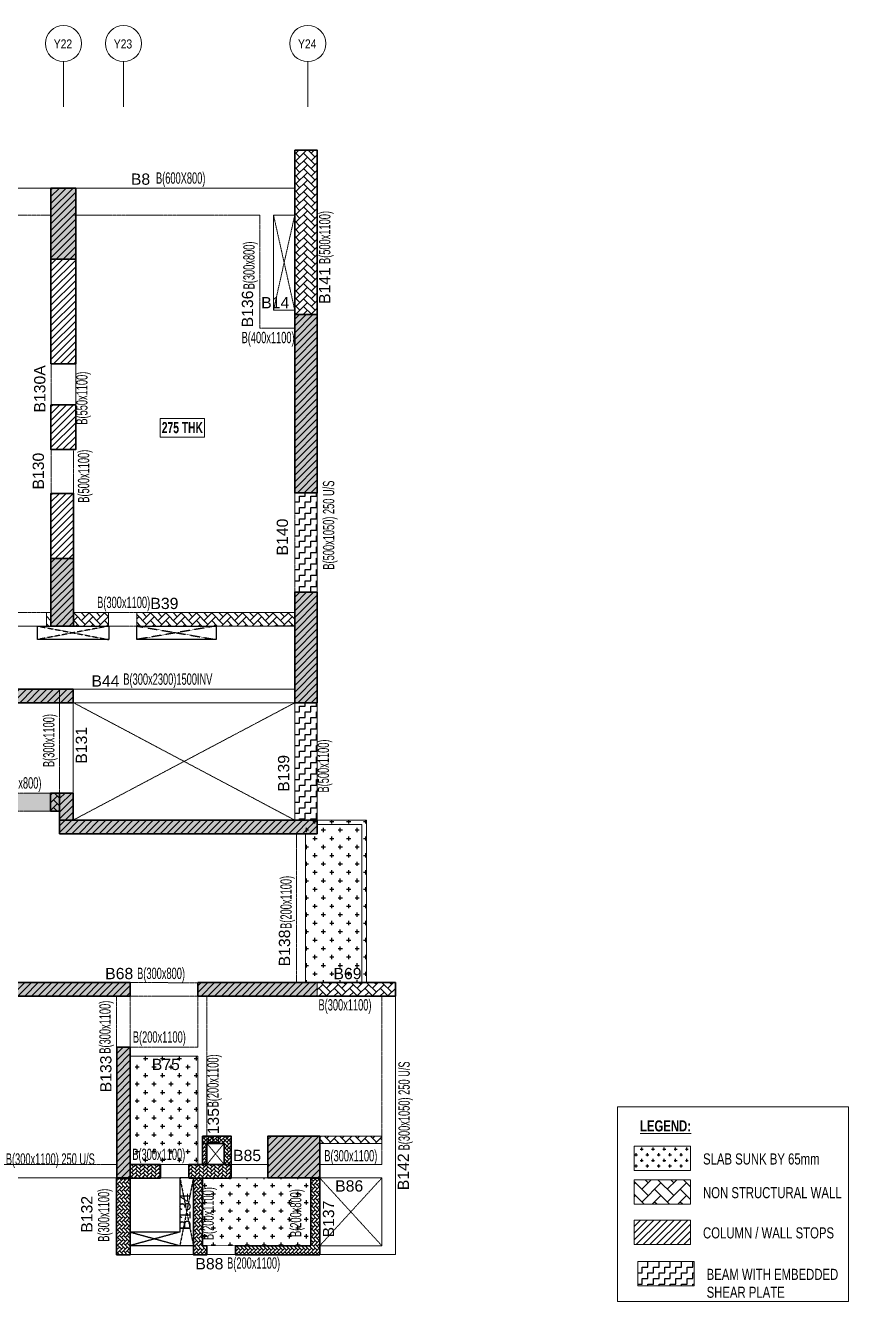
# Model space of a CAD drawing. Header units: millimetres. Extents: x 17 to 69461, y 78 to 32775.
# Drawn here: x 51229 to 69461, y 4509 to 32775 of the extents above; entities that cross this region are included whole.
import ezdxf
from ezdxf.enums import TextEntityAlignment as Align

# ---------------------------------------------------------------- set-up
doc = ezdxf.new("R2010")
doc.units = ezdxf.units.MM
doc.linetypes.add('Grid Line', pattern=[2222.5, 1270, -317.5, 317.5, -317.5])
doc.linetypes.add('HIDDEN', pattern=[0.375, 0.25, -0.125])
for name, color, linetype, lineweight in [('A-FLOR-IDEN', 11, 'Continuous', 9), ('A-GRIDS', 8, 'Continuous', 9), ('A-HIDD-ABVE', 8, 'HIDDEN', 20), ('G-ANNO-TEXT', 231, 'Continuous', 9), ('S-BEAM', 7, 'Continuous', 18), ('S-BEAM-IDEN', 2, 'Continuous', 9), ('S-COL HATCH', 9, 'Continuous', 0), ('S-COLS', 5, 'Continuous', 35), ('S-GRIDS', 8, 'Continuous', 9), ('S-WALL', 4, 'Continuous', 18)]:
    doc.layers.add(name, color=color, linetype=linetype, lineweight=lineweight)
for name, color, linetype in [('Beam Nos', 7, 'Continuous'), ('changes', 7, 'Continuous'), ('CUTOUT', 4, 'Continuous'), ('SUNK SLAB', 8, 'Continuous')]:
    doc.layers.add(name, color=color, linetype=linetype)
doc.styles.add('Arial Narrow', font='ARIALN.TTF', dxfattribs={"height": 400})
doc.styles.add('SC-BBS1', font='SansSerif')
doc.styles.add('Swis721 LtCn BT', font='swisscl.ttf', dxfattribs={"width": 0.9, "height": 233.355162})
doc.styles.add('Swis721 LtCn BT_2', font='swisscl.ttf', dxfattribs={"height": 244.992296})
doc.styles.add('Swis721 LtCn BT_B', font='', dxfattribs={"width": 0.9, "height": 246.918336})
doc.styles.get('Swis721 LtCn BT_B').set_extended_font_data('Swis721 LtCn BT', bold=True)
pattern_1 = [(45, (-31890644.18, 20635841.75), (-75.1300955, 75.1300955), [])]
pattern_2 = [(0, (-31349594.92, 21123704.2), (187.5, 187.5), [93.75, -281.25]), (90, (-31349548.04, 21123657.32), (-187.5, 187.5), [93.75, -281.25])]
pattern_3 = [(45, (-31792792.5, 20735559.75), (0, 169.7056275), [360, -120]), (135, (-31792707.64, 20735644.6), (1e-14, 169.7056275), [360, -120])]
pattern_4 = [(315, (-31091886.604, 20694843.886), (84.85281374, -1e-14), [180, -60]), (45, (-31091844.18, 20694801.46), (84.85281374, -2e-14), [180, -60])]

# ---------------------------------------------------------------- blocks, each defined once
blk = doc.blocks.new('A$Cebf64a2d')
at = {"layer": 'S-COL HATCH', "transparency": 33554687}
h = blk.add_hatch(dxfattribs=at)
h.set_pattern_fill('ANSI31', color=256, scale=850)
h.set_pattern_definition(pattern_1)
h.paths.add_polyline_path([(48929, 18785), (49479, 18785), (49479, 22675), (48929, 22675)])
h = blk.add_hatch(dxfattribs=at)
h.set_pattern_fill('ANSI31', color=256, scale=850)
h.set_pattern_definition(pattern_1)
h.paths.add_polyline_path([(54329, 19876), (54829, 19876), (54829, 15926), (54329, 15926)])
h = blk.add_hatch(dxfattribs=at)
h.set_pattern_fill('ANSI31', color=256, scale=850)
h.set_pattern_definition(pattern_1)
h.paths.add_polyline_path([(48929, 16885), (49479, 16885), (49479, 17875), (48929, 17875)])
h = blk.add_hatch(dxfattribs=at)
h.set_pattern_fill('ANSI31', color=256, scale=850)
h.set_pattern_definition(pattern_1)
h.paths.add_polyline_path([(48929, 15675), (48929, 15675), (48929, 15775), (48929, 15915), (49429, 15915), (49429, 12975), (48929, 12975)])
h = blk.add_hatch(dxfattribs=at)
h.set_pattern_fill('ANSI31', color=256, scale=850)
h.set_pattern_definition(pattern_1)
h.paths.add_polyline_path([(54829, 13726), (54329, 13726), (54329, 11275), (54829, 11275)])
h = blk.add_hatch(dxfattribs=at)
h.set_pattern_fill('ANSI31', color=256, scale=850)
h.set_pattern_definition(pattern_1)
h.paths.add_polyline_path([(44729, 11575), (44929, 11575), (49119, 11575), (49119, 11275), (44729, 11275)])
h.paths.add_polyline_path([(49119, 11575), (49419, 11575), (49419, 11275), (49119, 11275)])
h = blk.add_hatch(dxfattribs=at)
h.set_pattern_fill('ANSI31', color=256, scale=850)
h.set_pattern_definition(pattern_1)
h.paths.add_polyline_path([(49419, 9275), (49119, 9275), (49119, 8675), (49419, 8675)])
h = blk.add_hatch(dxfattribs=at)
h.set_pattern_fill('ANSI31', color=256, scale=850)
h.set_pattern_definition(pattern_1)
h.paths.add_polyline_path([(49119, 8675), (49119, 8375), (54829, 8375), (54829, 8675)])
h = blk.add_hatch(dxfattribs=at)
h.set_pattern_fill('ANSI31', color=256, scale=850)
h.set_pattern_definition(pattern_1)
h.paths.add_polyline_path([(47034, 5075), (50684, 5075), (50684, 4775), (47334, 4775), (47334, 750), (47034, 750)])
h = blk.add_hatch(dxfattribs=at)
h.set_pattern_fill('ANSI31', color=256, scale=850)
h.set_pattern_definition(pattern_1)
h.paths.add_polyline_path([(52184, 5075), (54829, 5075), (54829, 4775), (52184, 4775)])
h = blk.add_hatch(dxfattribs=at)
h.set_pattern_fill('ANSI31', color=256, scale=850)
h.set_pattern_definition(pattern_1)
h.paths.add_polyline_path([(54829, 5075), (52184, 5075), (52184, 4775), (54829, 4775)])
h = blk.add_hatch(dxfattribs=at)
h.set_pattern_fill('ANSI31', color=256, scale=850)
h.set_pattern_definition(pattern_1)
h.paths.add_polyline_path([(50384, 3648), (50684, 3648), (50684, 750), (50384, 750)])
h = blk.add_hatch(dxfattribs=at)
h.set_pattern_fill('ANSI31', color=256, scale=850)
h.set_pattern_definition(pattern_1)
h.paths.add_polyline_path([(53734, 750), (54884, 750), (54884, 1675), (53734, 1675)])
at = {"layer": 'S-BEAM', "color": 5, "elevation": 0}
for points in [[(48929, 13275), (48829, 13275), (48829, 12975), (48929, 12975)], [(50200, 13275), (49429, 13275), (49429, 12974), (50200, 12974)], [(50830, 13276), (54328, 13276), (54328, 12976), (50830, 12976)], [(52384, 1675), (52384, 1515), (52764, 1515), (52764, 1048), (52924, 1048), (52924, 1675)], [(56259, 1675), (54884, 1675), (54884, 1515), (56259, 1515)]]:
    blk.add_lwpolyline(points, close=True, dxfattribs=at)
at = {"layer": 'S-COL HATCH', "transparency": 33554687}
blk.add_line((54829, 5075), (54829, 4775), dxfattribs=at)
at = {"layer": 'S-COLS'}
for p, q in [((54329, 23515), (54329, 23515)), ((54329, 19876), (54829, 19876)), ((49419, 11275, 0), (49419, 11575, 0)), ((47034, 5075), (50684, 5075)), ((50684, 5075), (50684, 4775)), ((50684, 4775), (47334, 4775))]:
    blk.add_line(p, q, dxfattribs=at)
at = {"layer": 'S-COLS', "elevation": 0}
for points in [[(54329, 23515), (54329, 15926), (54829, 15926), (54829, 23515)], [(49479, 22675), (48929, 22675), (48929, 18785), (49479, 18785)], [(49479, 17875), (48929, 17875), (48929, 16885), (49479, 16885)], [(54829, 13726), (54329, 13726), (54329, 11275), (54829, 11275)], [(54829, 8375), (49119, 8375), (49119, 8675), (54829, 8675)], [(56559, 5075), (52184, 5075), (52184, 4775), (56559, 4775)], [(50684, 3648), (50384, 3648), (50384, 750), (50684, 750)], [(54884, 750), (53734, 750), (53734, 1675), (54884, 1675)]]:
    blk.add_lwpolyline(points, close=True, dxfattribs=at)
for points in [[(49429, 12975), (49429, 15915), (48929, 15915), (48929, 12975), (49479, 12975)], [(49419, 11275), (44729, 11275), (44729, 11575), (49419, 11575)]]:
    blk.add_lwpolyline(points, dxfattribs=at)
at = {"layer": 'S-COLS', "color": 5, "elevation": 0}
blk.add_lwpolyline([(49419, 9275), (49119, 9275), (49119, 8675), (49419, 8675)], close=True, dxfattribs=at)
blk = doc.blocks.new('A$C2f35dc8c')
at = {"layer": 'S-COL HATCH'}
h = blk.add_hatch(dxfattribs=at)
h.set_pattern_fill('AR-HBONE', color=256, scale=30)
h.set_pattern_definition(pattern_3)
h.paths.add_polyline_path([(54829, 23515), (54329, 23515), (54329, 19876), (54829, 19876)])
at = {"layer": 'S-COL HATCH', "transparency": 33554687}
h = blk.add_hatch(color=256, dxfattribs=at)
h.dxf.hatch_style = 1
h.paths.add_polyline_path([(48929, 21100), (49479, 21100), (49479, 22675), (48929, 22675)])
h = blk.add_hatch(color=256, dxfattribs=at)
h.dxf.hatch_style = 1
h.paths.add_polyline_path([(54329, 19876), (54829, 19876), (54829, 15926), (54329, 15926)])
h = blk.add_hatch(color=256, dxfattribs=at)
h.dxf.hatch_style = 1
h.paths.add_polyline_path([(48929, 14475), (48929, 14464), (48929, 14475), (49429, 14475), (49429, 12975), (48929, 12975)])
h = blk.add_hatch(color=256, dxfattribs=at)
h.dxf.hatch_style = 1
h.paths.add_polyline_path([(54829, 13726), (54329, 13726), (54329, 11275), (54829, 11275)])
at = {"layer": 'S-COL HATCH'}
h = blk.add_hatch(dxfattribs=at)
h.set_pattern_fill('AR-HBONE', color=256, scale=30)
h.set_pattern_definition(pattern_3)
h.paths.add_polyline_path([(48829, 13275), (48929, 13275), (48929, 12975), (48829, 12975)])
h = blk.add_hatch(dxfattribs=at)
h.set_pattern_fill('AR-HBONE', color=256, scale=30)
h.set_pattern_definition(pattern_3)
h.paths.add_polyline_path([(49429, 13275), (50200, 13275), (50200, 12974), (49649, 12974), (49649, 12975), (49429, 12975)])
h = blk.add_hatch(dxfattribs=at)
h.set_pattern_fill('AR-HBONE', color=256, scale=30)
h.set_pattern_definition(pattern_3)
h.paths.add_polyline_path([(50820, 13275), (54328, 13275), (54328, 12976), (50820, 12976)])
at = {"layer": 'S-COL HATCH', "transparency": 33554687}
h = blk.add_hatch(color=256, dxfattribs=at)
h.dxf.hatch_style = 1
h.paths.add_polyline_path([(44729, 11575), (44929, 11575), (49119, 11575), (49119, 11275), (44729, 11275)])
h.paths.add_polyline_path([(49119, 11575), (49419, 11575), (49419, 11275), (49119, 11275)])
at = {"layer": 'S-COL HATCH'}
h = blk.add_hatch(dxfattribs=at)
h.set_pattern_fill('AR-HBONE', color=256, scale=30)
h.set_pattern_definition([(45, (-31609283, 20752631.54), (0, 169.7056275), [360, -120]), (135, (-31609198.14, 20752716.4), (1e-14, 169.7056275), [360, -120])])
h.paths.add_polyline_path([(48919, 8875), (48919, 9275), (49119, 9275), (49119, 8875)])
at = {"layer": 'S-COL HATCH', "transparency": 33554687}
h = blk.add_hatch(color=256, dxfattribs=at)
h.dxf.hatch_style = 1
h.paths.add_polyline_path([(49419, 9275), (49119, 9275), (49119, 8675), (49419, 8675)])
h = blk.add_hatch(color=256, dxfattribs=at)
h.dxf.hatch_style = 1
h.paths.add_polyline_path([(49119, 8675), (49119, 8375), (54829, 8375), (54829, 8675)])
h = blk.add_hatch(color=256, dxfattribs=at)
h.dxf.hatch_style = 1
h.paths.add_polyline_path([(47034, 5075), (50684, 5075), (50684, 4775), (47334, 4775), (47334, 750), (47034, 750)])
h = blk.add_hatch(color=256, dxfattribs=at)
h.dxf.hatch_style = 1
h.paths.add_polyline_path([(52184, 5075), (54829, 5075), (54829, 4775), (52184, 4775)])
at = {"layer": 'S-COL HATCH'}
h = blk.add_hatch(dxfattribs=at)
h.set_pattern_fill('AR-HBONE', color=256, scale=30)
h.set_pattern_definition(pattern_3)
h.paths.add_polyline_path([(56559, 4775), (56559, 5075), (54829, 5075), (54829, 4775)])
at = {"layer": 'S-COL HATCH', "transparency": 33554687}
h = blk.add_hatch(color=256, dxfattribs=at)
h.dxf.hatch_style = 1
h.paths.add_polyline_path([(50384, 3648), (50684, 3648), (50684, 750), (50384, 750)])
at = {"layer": 'S-COL HATCH'}
h = blk.add_hatch(dxfattribs=at)
h.set_pattern_fill('AR-HBONE', color=256, scale=30)
h.set_pattern_definition([(45, (-31792792.5, 20635841.75), (0, 169.7056275), [360, -120]), (135, (-31792707.64, 20635926.6), (1e-14, 169.7056275), [360, -120])])
h.paths.add_polyline_path([(52384, 1675), (52384, 1515), (52764, 1515), (52764, 1048), (52924, 1048), (52924, 1675)])
h.paths.add_polyline_path([(56259, 1675), (54884, 1675), (54884, 1515), (56259, 1515)])
at = {"layer": 'S-COL HATCH', "transparency": 33554687}
h = blk.add_hatch(color=256, dxfattribs=at)
h.dxf.hatch_style = 1
h.paths.add_polyline_path([(53734, 750), (54884, 750), (54884, 1675), (53734, 1675)])
at = {"layer": 'S-BEAM', "color": 5, "elevation": 0}
for points in [[(48929, 13275), (48829, 13275), (48829, 12975), (48929, 12975)], [(50200, 13275), (49429, 13275), (49429, 12974), (50200, 12974)], [(50830, 13276), (54328, 13276), (54328, 12976), (50830, 12976)]]:
    blk.add_lwpolyline(points, close=True, dxfattribs=at)
at = {"layer": 'S-COL HATCH', "transparency": 33554687}
blk.add_line((54829, 5075, 0), (54829, 4775, 0), dxfattribs=at)
at = {"layer": 'S-COLS'}
for p, q in [((54329, 23515, 0), (54329, 23515, 0)), ((54329, 19876, 0), (54829, 19876, 0)), ((49419, 11275, 0), (49419, 11575, 0)), ((48919, 8875, 0), (48919, 9275, 0)), ((48919, 9275, 0), (49119, 9275, 0)), ((48919, 8875, 0), (49119, 8875, 0)), ((47034, 5075, 0), (50684, 5075, 0)), ((50684, 5075, 0), (50684, 4775, 0)), ((50684, 4775, 0), (47334, 4775, 0))]:
    blk.add_line(p, q, dxfattribs=at)
at = {"layer": 'S-COLS', "elevation": 0}
for points in [[(54329, 23515), (54329, 15926), (54829, 15926), (54829, 23515)], [(49479, 22675), (48929, 22675), (48929, 21100), (49479, 21100)], [(54829, 13726), (54329, 13726), (54329, 11275), (54829, 11275)], [(54829, 8375), (49119, 8375), (49119, 8675), (54829, 8675)], [(56559, 5075), (52184, 5075), (52184, 4775), (56559, 4775)], [(50684, 3648), (50384, 3648), (50384, 750), (50684, 750)], [(54884, 750), (53734, 750), (53734, 1675), (54884, 1675)]]:
    blk.add_lwpolyline(points, close=True, dxfattribs=at)
for points in [[(49429, 12975), (49429, 14475), (48929, 14475), (48929, 12975), (49479, 12975)], [(49419, 11275), (44729, 11275), (44729, 11575), (49419, 11575)]]:
    blk.add_lwpolyline(points, dxfattribs=at)
at = {"layer": 'S-COLS', "color": 5, "elevation": 0}
blk.add_lwpolyline([(49419, 9275), (49119, 9275), (49119, 8675), (49419, 8675)], close=True, dxfattribs=at)
blk = doc.blocks.new('A$C6614787e')
at = {"layer": 'S-COL HATCH'}
h = blk.add_hatch(dxfattribs=at)
h.set_pattern_fill('AR-HBONE', color=256, scale=15)
h.set_pattern_definition([(45, (-31102020.92, 20625022.12), (0, 84.85281374), [180, -60]), (135, (-31101978.495, 20625064.55), (7e-15, 84.85281374), [180, -60])])
h.paths.add_polyline_path([(2600, 2625), (1960, 2625), (1960, 2000), (2120, 2000), (2120, 2466), (2600, 2466)])
h = blk.add_hatch(dxfattribs=at)
h.set_pattern_fill('AR-HBONE', color=256, scale=15)
h.set_pattern_definition([(45, (0, 0), (0, 84.8528), [180, -60]), (135, (42.426, 42.426), (7e-15, 84.8528), [180, -60])])
h.paths.add_polyline_path([(2600, 2466), (2500, 2466), (2500, 2000), (2600, 2000)])
h = blk.add_hatch(dxfattribs=at)
h.set_pattern_fill('AR-HBONE', color=256, scale=15)
h.set_pattern_definition([(45, (-31364182.66, 21103765.56), (0, 84.85281374), [180, -60]), (135, (-31364140.23, 21103807.99), (7e-15, 84.85281374), [180, -60])])
h.paths.add_polyline_path([(2900, 1700), (2900, 2000), (1960, 2000), (1960, 1700)])
h = blk.add_hatch(dxfattribs=at)
h.set_pattern_fill('AR-HBONE', color=256, scale=15)
h.set_pattern_definition([(45, (-31362782.653, 21103765.56), (0, 84.85281374), [180, -60]), (135, (-31362740.227, 21103807.99), (7e-15, 84.85281374), [180, -60])])
h.paths.add_polyline_path([(4200, 1700), (4200, 2000), (3530, 2000), (3530, 1700)])
h = blk.add_hatch(dxfattribs=at)
h.set_pattern_fill('AR-HBONE', color=256, scale=15, angle=-90)
h.set_pattern_definition(pattern_4)
edge = h.paths.add_edge_path()
edge.add_line((200, 1700), (200, 200))
edge.add_line((200, 200), (1870, 200))
edge.add_line((1870, 200), (1870, 0))
edge.add_line((1870, 0), (0, 0))
edge.add_line((0, 0), (0, 1700))
edge.add_line((0, 1700), (200, 1700))
h = blk.add_hatch(dxfattribs=at)
h.set_pattern_fill('AR-HBONE', color=256, scale=15, angle=-90)
h.set_pattern_definition(pattern_4)
h.paths.add_polyline_path([(2600, 200), (2500, 200), (2500, 0), (2800, 0), (2800, 1700), (2600, 1700)])
h = blk.add_hatch(dxfattribs=at)
h.set_pattern_fill('AR-HBONE', color=256, scale=15, angle=-90)
h.set_pattern_definition([(315, (21106265.21, 31371048.637), (84.85281374, -2e-14), [180, -60]), (45, (21106307.64, 31371006.21), (84.85281374, -2e-14), [180, -60])])
h.paths.add_polyline_path([(4200, 0), (4500, 0), (4500, 1700), (4200, 1700)])
at = {"layer": 'S-COLS', "elevation": 0}
for points in [[(2600, 2625), (1960, 2625), (1960, 2000), (2120, 2000), (2120, 2466), (2600, 2466), (2600, 2625)], [(200, 1700), (200, 200), (1870, 200), (1870, 0), (0, 0), (0, 1700), (200, 1700)]]:
    blk.add_lwpolyline(points, dxfattribs=at)
for points in [[(2600, 2466), (2500, 2466), (2500, 2000), (2600, 2000)], [(1960, 2000), (2900, 2000), (2900, 1700), (1960, 1700)], [(3530, 2000), (4200, 2000), (4200, 1700), (3530, 1700)], [(2600, 200), (2500, 200), (2500, 0), (2800, 0), (2800, 1700), (2600, 1700)], [(4500, 0), (4500, 1700), (4200, 1700), (4200, 0)]]:
    blk.add_lwpolyline(points, close=True, dxfattribs=at)
blk = doc.blocks.new('A$C80c03267')
at = {"layer": 'CUTOUT', "color": 8, "linetype": 'HIDDEN'}
for p, q in [((43780, 300), (45360, 0)), ((43780, 300), (45360, 0)), ((45360, 300), (43780, 0)), ((47725, 300), (45970, 1)), ((45980, 300), (47735, 1)), ((46934, -11925), (47234, -13425)), ((47234, -11925), (46934, -13425)), ((46934, -13125), (45834, -13425)), ((45834, -13125), (46934, -13425))]:
    blk.add_line(p, q, dxfattribs=at)
at = {"layer": 'CUTOUT'}
for points in [[(45360, 0), (43780, 0), (43780, 300), (45360, 300)], [(47740, 0), (45980, 0), (45980, 300), (47740, 300)]]:
    blk.add_lwpolyline(points, close=True, dxfattribs=at)
blk.add_lwpolyline([(47234, -11925), (46934, -11925), (46934, -13125), (45834, -13125), (45834, -13425), (47234, -13425), (47234, -11925)], dxfattribs=at)
blk = doc.blocks.new('Grid - Type 1 Structural-6743905-11TH FLOOR LVL')
at = {"layer": 'A-GRIDS'}
blk.add_circle((0, 0), 4, dxfattribs=at)
blk = doc.blocks.new('A$Cf2260b48')
at = {"layer": 'S-GRIDS', "linetype": 'Grid Line'}
for p, q in [((39680, 18003), (39680, 19003)), ((41010, 18003), (41010, 19003)), ((45092, 18003), (45092, 19003))]:
    blk.add_line(p, q, dxfattribs=at)
at = {"layer": 'A-GRIDS', "xscale": 99.99999999999991, "yscale": 99.99999999999991, "zscale": 99.99999999999991}
for p in [(39680, 19403), (41010, 19403), (45092, 19403)]:
    blk.add_blockref('Grid - Type 1 Structural-6743905-11TH FLOOR LVL', p, dxfattribs=at)
at = {"layer": 'A-GRIDS', "lineweight": 18, "char_height": 200, "width": 513.08, "attachment_point": 1, "style": 'Arial Narrow'}
for s, insert in [('Y22', (39465, 19495)), ('Y23', (40795, 19495)), ('Y24', (44877, 19495))]:
    blk.add_mtext(s, dxfattribs=dict(at, insert=insert))

msp = doc.modelspace()

# ---------------------------------------------------------------- hatches: boundary and pattern name
at = {"layer": 'SUNK SLAB'}
h = msp.add_hatch(dxfattribs=at)
h.set_pattern_fill('ZIGZAG', color=8, scale=1000, style=0)
h.set_pattern_definition([(0, (-31737328.53, 20737473.72), (125, 125), [125, -125]), (90, (-31737203.53, 20737473.72), (-125, 125), [125, -125])])
h.paths.add_polyline_path([(57693.3, 22422.8), (57193.3, 22422.8), (57193.3, 20222.8), (57693.3, 20222.8)])
h = msp.add_hatch(dxfattribs=at)
h.set_pattern_fill('ZIGZAG', color=8, scale=1000, style=0)
h.set_pattern_definition([(0, (-31789928.51, 20737473.76), (125, 125), [125, -125]), (90, (-31789803.51, 20737473.76), (-125, 125), [125, -125])])
h.paths.add_polyline_path([(50753.3, 19472.3), (50553.4, 19472.3), (50553.4, 18072.3), (50753.4, 18072.3)])
h.paths.add_polyline_path([(51983.3, 15772.3), (50297.7, 15772.3), (50297.7, 15372.3), (51983.3, 15372.3)])
h.paths.add_polyline_path([(11733.4, 19472.3), (11693.4, 19472.3), (11693.4, 19472.3), (11533.4, 19472.3), (11533.4, 18072.3), (11733.4, 18072.3)])
h.paths.add_polyline_path([(11989, 15772.3), (10303.4, 15772.3), (10303.4, 15772.3), (10303.4, 15372.3), (11989, 15372.3)])
h = msp.add_hatch(dxfattribs=at)
h.set_pattern_fill('ZIGZAG', color=8, scale=1000, style=0)
h.set_pattern_definition([(0, (-31737328.52, 20732823.18), (125, 125), [125, -125]), (90, (-31737203.52, 20732823.18), (-125, 125), [125, -125])])
h.paths.add_polyline_path([(57693.3, 17772.3), (57193.3, 17772.3), (57193.3, 15172.3), (57693.3, 15172.3)])
h = msp.add_hatch(dxfattribs=at)
h.set_pattern_fill('CROSS', color=8, scale=750, style=0)
h.set_pattern_definition(pattern_2)
h.paths.add_polyline_path([(57433.3, 15172.3), (58783.3, 15172.3), (58783.3, 11572.3), (57433.3, 11572.3)])
h = msp.add_hatch(dxfattribs=at)
h.set_pattern_fill('CROSS', color=8, scale=750, style=0)
h.set_pattern_definition([(0, (-31349594.92, 21123704.18), (187.5, 187.5), [93.75, -281.25]), (90, (-31349548.04, 21123657.3), (-187.5, 187.5), [93.75, -281.25])])
h.paths.add_polyline_path([(53547.7, 9944.9), (55047.7, 9944.9), (55047.7, 7544.9), (53547.7, 7544.9)])
h.paths.add_polyline_path([(54927.4, 7502.7), (53528.9, 7502.7), (53528.9, 8029.9), (54927.4, 8029.9)], flags=9)
h = msp.add_hatch(dxfattribs=at)
h.set_pattern_fill('CROSS', color=8, scale=500, style=0)
h.set_pattern_definition([(0, (-23525.68, 21760.85), (125, 125), [62.5, -187.5]), (90, (-23494.43, 21729.6), (-125, 125), [62.5, -187.5])])
h.paths.add_polyline_path([(65960.4, 7949.6), (65960.4, 7408.4), (64710.7, 7408.4), (64710.7, 7949.6)], flags=0)
h = msp.add_hatch(dxfattribs=at)
h.set_pattern_fill('CROSS', color=8, scale=750, style=0)
h.set_pattern_definition(pattern_2)
h.paths.add_polyline_path([(57493.3, 5744.8), (57493.3, 7245.2), (55147.7, 7247.1), (55147.7, 5746.2)])
h.paths.add_polyline_path([(57481, 5876), (57481, 7149.3), (56953.8, 7149.3), (56953.8, 5876)], flags=24)
h.paths.add_polyline_path([(55540.2, 5869.1), (55540.2, 7142.3), (55013, 7142.3), (55013, 5869.1)], flags=9)
h = msp.add_hatch(dxfattribs=at)
h.set_pattern_fill('AR-HBONE', color=8, scale=50, style=0)
h.set_pattern_definition([(45, (-31293889.83, 20970731.71), (0, 282.8427125), [600, -200]), (135, (-31293748.41, 20970873.14), (2e-14, 282.8427125), [600, -200])])
h.paths.add_polyline_path([(65960.4, 7203.1), (65960.4, 6661.9), (64710.7, 6661.9), (64710.7, 7203.1)], flags=0)
h = msp.add_hatch(dxfattribs=at)
h.set_pattern_fill('ANSI31', color=8, scale=850, style=0)
h.set_pattern_definition([(45, (-31293889.83, 20971326.21), (-75.1300955, 75.1300955), [])])
h.paths.add_polyline_path([(65960.4, 6312.7), (65960.4, 5771.5), (64710.7, 5771.5), (64710.7, 6312.7)], flags=0)
h = msp.add_hatch(dxfattribs=at)
h.set_pattern_fill('ZIGZAG', color=8, scale=1000, style=0)
h.set_pattern_definition([(0, (-31733111.36, 20748021.1), (125, 125), [125, -125]), (90, (-31732986.36, 20748021.1), (-125, 125), [125, -125])])
h.paths.add_polyline_path([(66040.4, 5393.7), (66040.4, 4852.5), (64790.7, 4852.5), (64790.7, 5393.7)], flags=0)

# ---------------------------------------------------------------- linework, layer by layer
at = {"layer": 'A-FLOR-IDEN', "color": 8, "flags": 128}
msp.add_lwpolyline([(55192.3, 24070.1), (55192.3, 23658.3), (54214.8, 23658.3), (54214.8, 24070.1)], close=True, dxfattribs=at)
at = {"layer": 'A-HIDD-ABVE', "linetype": 'HIDDEN'}
for p, q in [((56723.3, 28572.3), (57193.3, 26472.3)), ((56723.3, 26472.3), (57193.3, 28572.3)), ((57193.3, 17772.3), (52283, 15172.3)), ((57193.3, 15172.3), (52295, 17772.3, 0)), ((55627.7, 8012.3), (55247.7, 7547.1)), ((55627.7, 7547.1), (55247.7, 8012.3)), ((59122.7, 5744.8), (57747.7, 7245.1)), ((57747.7, 5744.8), (59122.7, 7245.1, 0))]:
    msp.add_line(p, q, dxfattribs=at)
at = {"layer": 'G-ANNO-TEXT', "color": 7, "elevation": 0}
for points in [[(64342.2, 8819.6), (69460.9, 8819.6), (69460.9, 4509.5), (64342.2, 4509.5)], [(65960.4, 7949.6), (65960.4, 7408.4), (64710.7, 7408.4), (64710.7, 7949.6)], [(65960.4, 7203.1), (65960.4, 6661.9), (64710.7, 6661.9), (64710.7, 7203.1)], [(65960.4, 6312.7), (65960.4, 5771.5), (64710.7, 5771.5), (64710.7, 6312.7)], [(66040.4, 5393.7), (66040.4, 4852.5), (64790.7, 4852.5), (64790.7, 5393.7)]]:
    msp.add_lwpolyline(points, close=True, dxfattribs=at)
at = {"layer": 'S-BEAM'}
for p, q in [((51793.3, 29172.3), (45243.4, 29172.3, 0)), ((57193.4, 29172.3), (51793.3, 29172.3)), ((57193.4, 28572.3), (56723.3, 28572.3)), ((56723.3, 26472.3), (56723.3, 28572.3)), ((57193.4, 26472.3), (56723.3, 26472.3)), ((57693.3, 22422.9), (57693.3, 20222.9)), ((51793.3, 19472.3), (50753.3, 19472.3)), ((57193.3, 18672.3), (57193.3, 15172.3)), ((57693.3, 18672.3), (57693.3, 15172.3)), ((57194.1, 18072.3, 0), (52283, 18072.3, 0)), ((52283, 15772.3), (52283, 17772.3, 0)), ((57193.3, 17772.3, 0), (52295, 17772.3, 0)), ((57433.3, 15172.3), (58783.3, 15172.3)), ((58783.3, 11572.3), (58783.3, 15172.3)), ((57433.3, 11572.3), (57433.3, 14872.3)), ((59422.7, 11272.3), (59422.7, 5547.1)), ((55047.7, 9944.9), (53547.7, 9944.9)), ((55047.7, 9944.9), (55047.7, 7544.9)), ((55627.7, 8012.3), (55247.7, 8012.3)), ((55247.7, 8012.3), (55247.7, 7544.9)), ((55627.7, 8012.3), (55627.7, 7544.9)), ((56622.7, 7544.9), (53547.7, 7544.9)), ((57693.3, 7544.9), (59122.7, 7544.9)), ((53247.7, 7247.1), (49932.1, 7247.1)), ((53247.7, 7247.1), (53247.7, 5547.1)), ((53547.7, 7247.1), (53546.8, 5747.1)), ((53967.2, 7247.1), (53547.7, 7247.1)), ((54947.7, 7247.1), (54747.7, 7247.1)), ((54947.7, 7247.1), (54947.7, 5747.1)), ((57547.7, 7245.1), (55147.7, 7247.1)), ((55147.7, 7247.1), (55147.7, 5747.1)), ((57542.1, 7245.1), (59122.7, 7245.1)), ((57547.7, 7245.1), (57547.7, 5744.8)), ((57747.7, 7245.1), (57747.7, 5744.8)), ((59122.7, 5744.8), (59122.7, 7245.1)), ((54947.7, 5746.3), (53547.7, 5747.1)), ((57547.7, 5744.8), (55147.7, 5746.2)), ((59124.7, 5744.8), (57747.7, 5744.8)), ((53247.7, 5547.1), (59422.7, 5547.1))]:
    msp.add_line(p, q, dxfattribs=at)
at = {"layer": 'S-BEAM', "linetype": 'HIDDEN'}
for p, q in [((51793.3, 28572.3), (45243.4, 28572.3, 0)), ((56423.3, 28572.3), (52293.3, 28572.3)), ((56423.3, 26072.3), (56423.3, 28572.3)), ((51793.3, 27227.3), (51793.3, 20972.3)), ((52343.3, 27227.3), (52343.3, 23877.3)), ((56423.3, 26372.3), (56423.3, 26372.3)), ((56423.3, 26072.3), (57193.4, 26072.3)), ((52293.3, 22412.3), (52293.3, 23382.3)), ((57193.3, 22422.9), (57193.3, 20222.9)), ((51793.3, 19772.3), (45243.4, 19772.3, 0)), ((57193.3, 19771.8), (52293.3, 19771.8)), ((57193.3, 19473.4), (52293.3, 19471.2)), ((51983.3, 18072.3), (51983.3, 15772.3)), ((51983.3, 15772.3), (49223.3, 15772.3)), ((51983.3, 15372.3), (50297.7, 15372.3)), ((57233.3, 11572.3), (57233.3, 14872.3)), ((55047.7, 11571.9), (53547.7, 11572.3)), ((53247.7, 11272.3), (53247.7, 10144.9)), ((53547.7, 11272.3), (53547.7, 10144.9)), ((55047.7, 11272.3), (53547.7, 11272.3)), ((55047.7, 11272.3), (55047.7, 10144.9)), ((55247.7, 11272.3), (55247.7, 8012.3)), ((59122.7, 11272.3), (59122.7, 7544.9)), ((55047.7, 10144.9), (53547.7, 10144.9)), ((53247.7, 7547.1), (49932.1, 7547.1)), ((54747.7, 7247.1), (53897.7, 7247.1))]:
    msp.add_line(p, q, dxfattribs=at)
at = {"layer": 'S-WALL', "color": 7}
for p, q in [((58782.7, 15172.3), (57692.7, 15172.3)), ((57692.7, 15072.3), (58682.7, 15072.3)), ((58682.7, 15072.3), (58682.7, 11572.3)), ((58782.7, 11572.3), (58782.7, 15172.3))]:
    msp.add_line(p, q, dxfattribs=at)

# ---------------------------------------------------------------- block references
at = {"layer": 'Beam Nos'}
msp.add_blockref('A$C80c03267', (7713.8, 19172.3), dxfattribs=at)
at = {"layer": 'changes'}
for name in ['A$C2f35dc8c', 'A$Cebf64a2d']:
    msp.add_blockref(name, (2864, 6497.1), dxfattribs=at)
at = {"layer": 'changes', "xscale": -1}
msp.add_blockref('A$C6614787e', (57747.7, 5544.5), dxfattribs=at)
at = {"layer": 'S-WALL'}
msp.add_blockref('A$Cf2260b48', (12389, 12972.4), dxfattribs=at)

# ---------------------------------------------------------------- texts
at = {"layer": 'A-FLOR-IDEN', "color": 1, "insert": (54703.6, 23992.1), "char_height": 246.92, "width": 1155, "attachment_point": 2, "line_spacing_factor": 0.964267, "style": 'Swis721 LtCn BT_B'}
msp.add_mtext('275 THK', dxfattribs=at)
at = {"layer": 'Beam Nos', "style": 'SC-BBS1'}
for s, p in [('B8', (53776.5, 29172.3)), ('B14', (56760.5, 26435.8)), ('B39', (54305.5, 19773.4)), ('B44', (52999.5, 18055.9)), ('B68', (53304.2, 11574.2)), ('B69', (58361.7, 11574.2)), ('B75', (54336.7, 9561.8, 0)), ('B85', (56137, 7544.3, 0)), ('B86', (58399.5, 6869.3, 0)), ('B88', (55302.5, 5145.6))]:
    msp.add_text(s, height=250, dxfattribs=at).set_placement(p, align=Align.BOTTOM_CENTER)
for s, p in [('B141', (58055.2, 27015.3)), ('B136', (56345.6, 26496.1)), ('B130A', (51744.2, 24725.6)), ('B130', (51711.8, 22903.1)), ('B140', (57118.7, 21443.3)), ('B131', (52666.1, 16830.2, 0)), ('B139', (57146.7, 16208.3)), ('B138', (57165.5, 12340.3)), ('B133', (53207.8, 9550.7)), ('B135', (55588.3, 8387.2)), ('B142', (59800.2, 7382.3)), ('B132', (52786.3, 6440.7)), ('B134', (54961, 6497.2)), ('B137', (58141, 6335.8))]:
    msp.add_text(s, height=250, rotation=90, dxfattribs=at).set_placement(p, align=Align.BOTTOM_CENTER)
at = {"layer": 'G-ANNO-TEXT', "color": 7, "char_height": 244.992, "attachment_point": 1, "line_spacing_factor": 0.971848, "style": 'Swis721 LtCn BT_2'}
for s, insert, width in [('\\fSwis721 LtCn BT|b1|i0|c0|p34|;\\LLEGEND:', (64842.5, 8522), 1299), ('SLAB SUNK BY 65mm', (66238.4, 7788.9), 3845.238), ('NON STRUCTURAL WALL', (66238.4, 7042.4), 3845.238), ('COLUMN / WALL STOPS', (66238.4, 6152), 3845.238), ('BEAM WITH EMBEDDED SHEAR PLATE', (66318.4, 5233, 0), 3043.577)]:
    msp.add_mtext(s, dxfattribs=dict(at, insert=insert, width=width))
at = {"layer": 'S-BEAM-IDEN', "style": 'Swis721 LtCn BT', "width": 0.8}
for s, p in [('B(600X800)', (54119.6, 29271.7, 0)), ('B(400x1100)', (56015.8, 25738.7, 0)), ('B(300x1100)', (52816.4, 19871.7)), ('B(400x800)', (50521.8, 15871.7)), ('B(300x800)', (53701.7, 11653)), ('B(300x1100)', (57719.3, 10955.8)), ('B(200x1100)', (53606.4, 10244.3)), ('B(300x1100)', (53593.9, 7644.3)), ('B(300x1100)', (57848, 7613.7)), ('B(200x1100)', (55695.1, 5236.7))]:
    msp.add_text(s, height=250, dxfattribs=at).set_placement(p)
for s, rotation, p in [('B(500x1100)', 90, (57982.4, 27492.5, 0)), ('B(300x800)', 90, (56303.2, 26930.6)), ('B(550x1100)', 90, (52601.4, 23932.9)), ('B(500x1100)', 90, (52640.2, 22204)), ('B(500x1050) 250 U/S', 90, (58068.3, 20722.4)), ('B(300x2300)1500INV', 360, (53396.6, 18171.8, 0)), ('B(300x1100)', 90, (51868.3, 16348.2)), ('B(500x1100)', 90, (57951.4, 15784.5)), ('B(200x1100)', 90, (57125.4, 12763.8)), ('B(300x1100)', 90, (53113.9, 9998.9)), ('B(200x1100)', 90, (55505.7, 8809.7)), ('B(300x1050) 250 U/S', 90, (59740.4, 7855.9)), ('B(300x1100) 250 U/S', 360, (50792.5, 7540.8)), ('B(300x1100)', 90, (53084.8, 5833.2)), ('B(200x1100)', 90, (55398.5, 5868.9)), ('B(200x800)', 90, (57339.4, 5938.5))]:
    msp.add_text(s, height=250, rotation=rotation, dxfattribs=at).set_placement(p)

doc.saveas('drawing.dxf')
